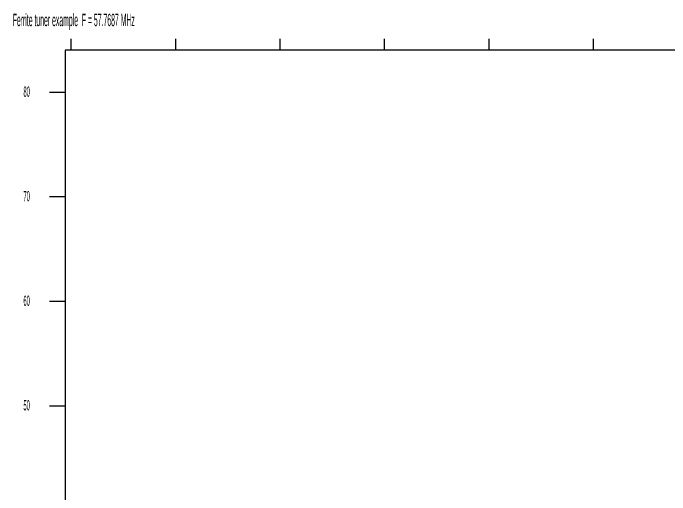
# Model space of a CAD drawing. Extents: x 0.18 to 10.14, y 0.02 to 7.38.
# Drawn here: x 0.18 to 5.159, y 3.733 to 7.383 of the extents above; entities that cross this region are included whole.
import ezdxf

# ---------------------------------------------------------------- set-up
doc = ezdxf.new("R2010")
doc.units = 0
doc.layers.add('1', color=7, linetype='CONTINUOUS')

msp = doc.modelspace()

# ---------------------------------------------------------------- linework, layer by layer
at = {"layer": '1', "color": 5}
for p, q in [((0.620165, 7.102942), (0.620165, 7.186766)), ((1.412402, 7.102942), (1.412402, 7.186766)), ((2.204639, 7.102942), (2.204639, 7.186766)), ((2.996877, 7.102942), (2.996877, 7.186766)), ((3.789114, 7.102942), (3.789114, 7.186766)), ((4.581352, 7.102942), (4.581352, 7.186766)), ((9.926471, 7.102942), (0.573529, 7.102942)), ((0.573529, 7.102942), (0.573529, 0.397059)), ((0.573529, 6.781716), (0.456618, 6.781716)), ((0.573529, 5.989479), (0.456618, 5.989479)), ((0.573529, 5.197242), (0.456618, 5.197242)), ((0.573529, 4.405005), (0.456618, 4.405005))]:
    msp.add_line(p, q, dxfattribs=at)

# ---------------------------------------------------------------- texts
at = {"layer": '1', "color": 5, "width": 0.333333}
for s, height, p in [('Ferrite tuner example  F = 57.7687 MHz                                                                                    ', 0.0936, (0.176471, 7.28393)), ('80', 0.078, (0.258162, 6.748716)), ('70', 0.078, (0.258162, 5.956479)), ('60', 0.078, (0.258162, 5.164241)), ('50', 0.078, (0.258162, 4.372005))]:
    msp.add_text(s, height=height, dxfattribs=at).set_placement(p)

doc.saveas('drawing.dxf')
